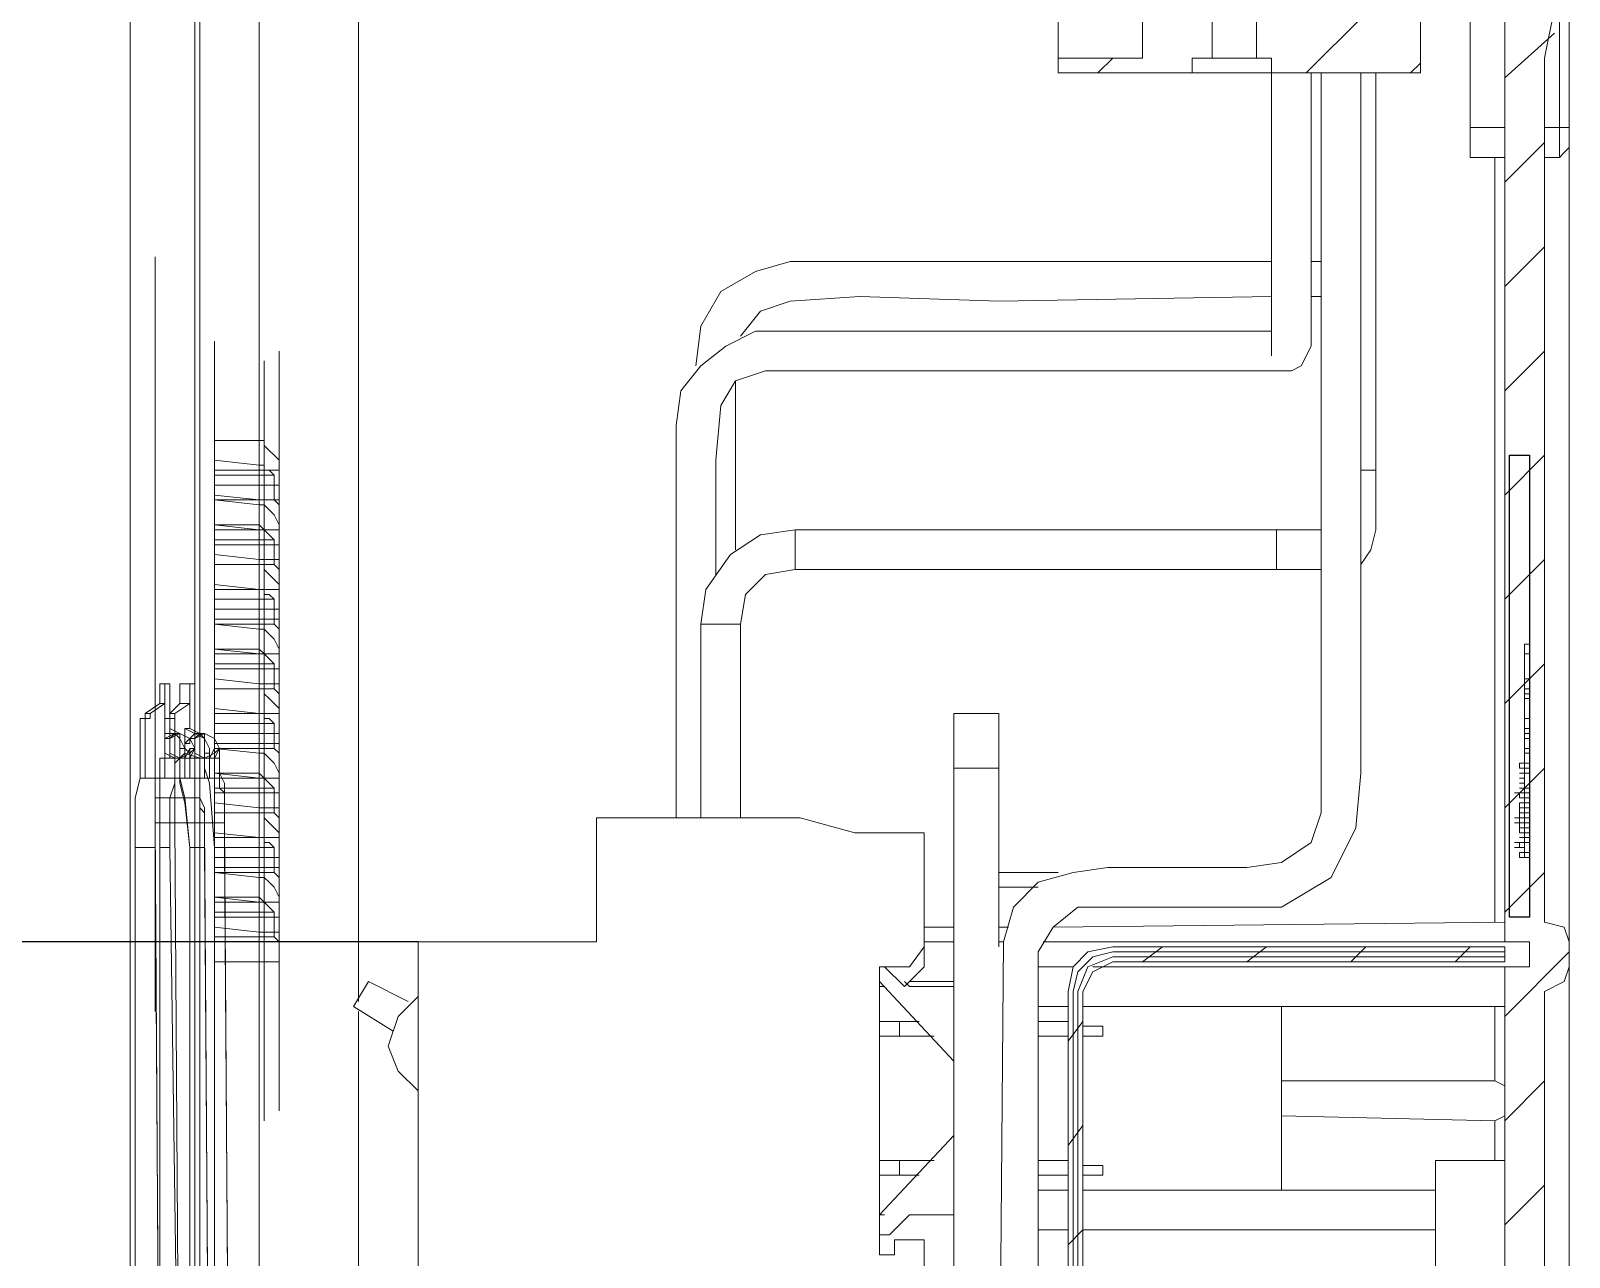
# Model space of a CAD drawing. Header units: millimetres. Extents: x 2991 to 3503, y 2795 to 2987.
# Drawn here: x 3360.06 to 3365.17, y 2835.6 to 2839.67 of the extents above; entities that cross this region are included whole.
import ezdxf

# ---------------------------------------------------------------- set-up
doc = ezdxf.new("R2010")
doc.units = ezdxf.units.MM
doc.layers.add('PDF_Geometry', color=7, linetype='Continuous')

# ---------------------------------------------------------------- blocks, each defined once
blk = doc.blocks.new('06 Vista Lateral - 3 modulo')
at = {"layer": 'PDF_Geometry', "color": 0, "lineweight": 18}
for points in [[(0.00897, 1.30639), (0.00769, 1.29998), (0.00769, 1.18855), (0.01025, 1.18791), (0.01089, 1.18599), (0.01089, 1.18279), (0.01025, 1.18087), (0.00769, 1.17959), (0.00769, 1.08801)], [(0.00256, 1.08993), (0.00256, 1.18279), (0.00576, 1.18279), (0.00576, 1.18599), (0.00256, 1.18599), (0.00256, 1.49786)], [(-0.15817, 1.55741), (-0.15817, 1.03807), (-0.15817, 1.03743), (-0.15817, 0.51808), (-0.15817, 0.51744), (-0.15881, 0.51744)], [(-0.14023, 1.54076), (-0.14023, 1.51259), (-0.14536, 1.51259), (-0.14536, 1.1783)], [(-0.15817, 1.53628), (-0.15817, 1.08289)], [(-0.17417, 1.52988), (-0.16713, 1.53372), (-0.16777, 1.53244), (-0.16713, 1.53372), (-0.16713, 1.53308), (-0.16649, 1.53052), (-0.16585, 1.52347), (-0.16649, 1.52347), (-0.16585, 1.52347), (-0.16585, 1.05152), (-0.16649, 1.05152)], [(-0.17481, 1.09506), (-0.17481, 1.06944), (-0.17545, 1.06944), (-0.17481, 1.06944), (-0.17481, 1.06561), (-0.17481, 1.06433), (-0.17417, 1.06433), (-0.17417, 1.05472), (-0.17481, 1.05472), (-0.17481, 1.04255), (-0.16777, 1.04255), (-0.16713, 1.04511), (-0.16649, 1.05152), (-0.16649, 1.52347), (-0.16713, 1.52988), (-0.16713, 1.5318), (-0.16777, 1.53244), (-0.16713, 1.5318), (-0.16713, 1.52988), (-0.16649, 1.52347)], [(-0.17481, 1.09762), (-0.17481, 1.5286), (-0.17417, 1.52924)], [(-0.04418, 1.33008), (-0.04418, 1.29998), (-0.05507, 1.29998), (-0.05507, 1.29806), (-0.03778, 1.29806), (-0.03778, 1.29998), (-0.03521, 1.29998), (-0.03521, 1.31343)], [(-0.02945, 1.31343), (-0.02945, 1.29998), (-0.02753, 1.29998), (-0.02753, 1.29806), (-0.00831, 1.29806), (-0.00831, 1.49594)], [(-0.05507, 1.33008), (-0.05507, 1.29998)], [(0.00256, 1.29101), (-0.00191, 1.29101), (-0.00191, 1.3051)], [(-0.02945, 1.29998), (-0.03521, 1.29998)], [(-0.09925, 1.23338), (-0.09925, 1.24811), (-0.09861, 1.25516), (-0.09669, 1.25836), (-0.09285, 1.25964), (-0.02497, 1.25964), (-0.02369, 1.26028), (-0.0224, 1.26284), (-0.0224, 1.29806)], [(-0.02112, 1.29806), (-0.02112, 1.20264), (-0.0224, 1.1988), (-0.02625, 1.19624), (-0.03073, 1.1956), (-0.04867, 1.1956), (-0.05315, 1.19496), (-0.05763, 1.19368), (-0.06082, 1.19047), (-0.0621, 1.18599), (-0.06274, 1.11363), (-0.06274, 1.0957), (-0.06146, 1.09442), (-0.06082, 1.09378), (-0.05635, 1.09378)], [(-0.05763, 1.09634), (-0.05763, 1.18471), (-0.05571, 1.18791), (-0.05251, 1.19047), (-0.02625, 1.19047), (-0.01984, 1.19432), (-0.01664, 1.20072), (-0.016, 1.20776), (-0.016, 1.29806)], [(-0.03778, 1.29806), (-0.02753, 1.29806), (-0.02753, 1.26156)], [(-0.016, 1.23466), (-0.01472, 1.23658), (-0.01408, 1.23915), (-0.01408, 1.29806)], [(-0.00191, 1.29101), (-0.00191, 1.28718), (0.00256, 1.28718)], [(0.01089, 1.29101), (0.01089, 1.28846), (0.01025, 1.28782), (0.00961, 1.28718), (0.00769, 1.28718)], [(0.00961, 1.28718), (0.00961, 1.29101), (0.00769, 1.29101)], [(0.00128, 1.18855), (0.00128, 1.28718)], [(0.01089, 1.28846), (0.01089, 1.18599)], [(-0.02753, 1.27373), (-0.08965, 1.27373), (-0.09413, 1.27245), (-0.09861, 1.26988), (-0.10117, 1.2654), (-0.10181, 1.26028)], [(-0.02112, 1.27373), (-0.0224, 1.27373)], [(-0.09605, 1.26413), (-0.09349, 1.26733), (-0.08965, 1.26861), (-0.08068, 1.26924), (-0.06274, 1.26861), (-0.02753, 1.26924)], [(-0.0224, 1.26924), (-0.02112, 1.26924)], [(-0.02753, 1.26477), (-0.09413, 1.26477), (-0.09797, 1.26284), (-0.10117, 1.26028), (-0.10374, 1.25708), (-0.10438, 1.2526), (-0.10438, 1.202)], [(-0.09669, 1.23658), (-0.09669, 1.25836)], [(-0.016, 1.24683), (-0.01408, 1.24683)], [(-0.16393, 1.24299), (-0.15817, 1.24299), (-0.16393, 1.24363), (-0.16393, 1.23979), (-0.15817, 1.23915)], [(-0.02112, 1.23915), (-0.02689, 1.23915), (-0.089, 1.23915), (-0.09349, 1.23851), (-0.09733, 1.23594), (-0.10053, 1.23146), (-0.10117, 1.22698), (-0.10117, 1.202)], [(-0.089, 1.23915), (-0.089, 1.23402)], [(-0.02689, 1.23915), (-0.02689, 1.23402)], [(-0.15817, 1.2353), (-0.16393, 1.23594), (-0.16393, 1.23146), (-0.15817, 1.23146)], [(-0.16393, 1.23466), (-0.15817, 1.23466)], [(-0.09605, 1.202), (-0.09605, 1.22698), (-0.09541, 1.23082), (-0.09285, 1.23338), (-0.089, 1.23402), (-0.02689, 1.23402), (-0.02112, 1.23402)], [(-0.15817, 1.22762), (-0.16393, 1.22762), (-0.16393, 1.22377), (-0.15817, 1.22313)], [(-0.16393, 1.22698), (-0.15817, 1.22698)], [(-0.10117, 1.22698), (-0.09605, 1.22698)], [(-0.15817, 1.21929), (-0.16393, 1.21993), (-0.16393, 1.21545), (-0.15817, 1.21545)], [(-0.16393, 1.21865), (-0.15817, 1.21865)], [(-0.06851, 1.2084), (-0.06851, 1.21545), (-0.06274, 1.21545), (-0.06274, 1.2084)], [(-0.17353, 1.21481), (-0.17353, 1.20712), (-0.17417, 1.20456), (-0.17417, 1.10082), (-0.17353, 1.09826), (-0.16841, 1.09826), (-0.16777, 1.10082), (-0.16713, 1.10723), (-0.16713, 1.19816), (-0.16777, 1.20456), (-0.16841, 1.20712), (-0.16905, 1.20712), (-0.16905, 1.21481), (-0.17034, 1.21481), (-0.17034, 1.20712), (-0.17034, 1.21481), (-0.1697, 1.21481), (-0.16905, 1.21481)], [(-0.15817, 1.2116), (-0.16393, 1.2116), (-0.16393, 1.20776), (-0.15817, 1.20712)], [(-0.16393, 1.21096), (-0.15817, 1.21096)], [(-0.17353, 1.09826), (-0.17417, 1.10082), (-0.17417, 1.10723), (-0.17098, 1.10723), (-0.17098, 1.10082), (-0.17034, 1.09954), (-0.17034, 1.09826), (-0.17034, 1.09954), (-0.17098, 1.10082), (-0.17098, 1.10723), (-0.17161, 1.19816), (-0.17161, 1.20712), (-0.17098, 1.20712), (-0.17161, 1.20712), (-0.17161, 1.19816), (-0.17417, 1.19816), (-0.17417, 1.10723)], [(-0.17353, 1.20712), (-0.17417, 1.20456), (-0.17417, 1.19816)], [(-0.17289, 1.20712), (-0.16905, 1.20712)], [(-0.06274, 1.12259), (-0.06851, 1.12259), (-0.06851, 1.2084), (-0.06274, 1.2084), (-0.06274, 1.18535)], [(-0.16841, 1.20648), (-0.16777, 1.20392), (-0.16713, 1.19816), (-0.16713, 1.10723), (-0.16777, 1.10018), (-0.17034, 1.10018), (-0.17034, 1.10082), (-0.17098, 1.10082), (-0.17098, 1.10338), (-0.17161, 1.20136), (-0.17161, 1.20456), (-0.16777, 1.20456)], [(-0.15817, 1.20328), (-0.16393, 1.20392), (-0.16393, 1.19944), (-0.15817, 1.19944)], [(-0.16393, 1.20264), (-0.15817, 1.20264)], [(-0.15817, 1.1956), (-0.16393, 1.1956), (-0.16393, 1.19175), (-0.15817, 1.19111)], [(-0.16393, 1.19496), (-0.15817, 1.19496)], [(-0.06274, 1.19496), (-0.05507, 1.19496), (-0.05571, 1.19496)], [(-0.05763, 1.19304), (-0.06274, 1.19304)], [(-0.15817, 1.18727), (-0.16393, 1.18791), (-0.16393, 1.18343), (-0.15817, 1.18343)], [(-0.07235, 1.18791), (-0.06851, 1.18791)], [(-0.06274, 1.18791), (-0.06146, 1.18791)], [(-0.05571, 1.18791), (0.00256, 1.18855)], [(-0.16393, 1.18663), (-0.15817, 1.18663)], [(-0.07235, 1.18535), (-0.07235, 1.18279), (-0.07491, 1.18023), (-0.07748, 1.18279)], [(-0.07235, 1.18599), (-0.06851, 1.18599)], [(-0.06274, 1.18599), (-0.0621, 1.18599)], [(-0.05699, 1.18599), (0.00256, 1.18599)], [(0.00256, 1.18471), (-0.04803, 1.18471), (-0.05059, 1.18407), (-0.05251, 1.18215), (-0.05315, 1.17959), (-0.05315, 1.08993)], [(-0.05251, 1.08993), (-0.05251, 1.17959), (-0.05123, 1.18279), (-0.04803, 1.18407), (0.00256, 1.18407)], [(-0.05763, 1.18279), (-0.05315, 1.18279)], [(-0.05059, 1.18279), (0.00256, 1.18279)], [(0.01089, 1.18279), (0.01089, 1.04127)], [(-0.13895, 1.1783), (-0.14408, 1.18087), (-0.146, 1.17766), (-0.14087, 1.17447)], [(-0.07812, 1.18087), (-0.06851, 1.17062)], [(-0.07748, 1.18023), (-0.07812, 1.18023)], [(-0.06851, 1.18023), (-0.07427, 1.18023), (-0.07491, 1.18087)], [(-0.06851, 1.18087), (-0.07427, 1.18087)], [(-0.13767, 1.16678), (-0.14023, 1.16934), (-0.14151, 1.17255), (-0.14023, 1.17639), (-0.13767, 1.17894)], [(-0.05763, 1.17766), (-0.05378, 1.17766)], [(-0.05187, 1.17766), (0.00256, 1.17766)], [(-0.02625, 1.17766), (-0.02625, 1.15398)], [(0.00128, 1.16806), (0.00128, 1.17766)], [(-0.14536, 1.08289), (-0.14536, 1.08353), (-0.14536, 1.17703)], [(-0.07299, 1.17575), (-0.07812, 1.17575), (-0.07299, 1.17575)], [(-0.07555, 1.17575), (-0.07555, 1.17383)], [(-0.05763, 1.17575), (-0.05378, 1.17575)], [(-0.07107, 1.17383), (-0.07812, 1.17383), (-0.07555, 1.17383), (-0.07171, 1.17383)], [(-0.05378, 1.17383), (-0.05763, 1.17383)], [(-0.05187, 1.17511), (-0.04931, 1.17511), (-0.04931, 1.17383), (-0.05187, 1.17383)], [(0.00256, 1.16358), (0.00128, 1.16294), (-0.02625, 1.16358), (-0.02625, 1.16806), (0.00128, 1.16806), (0.00256, 1.16742)], [(0.00128, 1.15781), (0.00128, 1.16294)], [(-0.06851, 1.16102), (-0.07812, 1.15078), (-0.07748, 1.15078)], [(-0.07171, 1.15781), (-0.07812, 1.15781), (-0.07107, 1.15781)], [(-0.07555, 1.15781), (-0.07555, 1.1559)], [(-0.05763, 1.15781), (-0.05378, 1.15781)], [(0.00256, 1.15781), (-0.00639, 1.15781), (-0.00639, 1.14373), (0.00256, 1.14373)], [(-0.05378, 1.1559), (-0.05763, 1.1559)], [(-0.05187, 1.15717), (-0.04931, 1.15717), (-0.04931, 1.1559), (-0.05187, 1.1559)], [(-0.05763, 1.15398), (-0.05378, 1.15398)], [(-0.05187, 1.15398), (-0.00639, 1.15398)], [(-0.07427, 1.15078), (-0.06851, 1.15078), (-0.07427, 1.15078), (-0.07683, 1.14821), (-0.07812, 1.14821)], [(-0.05763, 1.14885), (-0.05378, 1.14885)], [(-0.05187, 1.14885), (-0.00639, 1.14885)]]:
    blk.add_lwpolyline(points, dxfattribs=at)
for points in [[(0.01089, 1.29101), (0.00961, 1.29101), (0.00961, 1.45816), (0.01089, 1.45816)], [(-0.17289, 1.21481), (-0.17289, 1.20712), (-0.17353, 1.20712), (-0.17353, 1.21481), (-0.17289, 1.21481), (-0.17353, 1.21481)], [(-0.17161, 1.20136), (-0.16777, 1.20136)], [(-0.07812, 1.18279), (-0.07812, 1.14565), (-0.07619, 1.14565), (-0.07619, 1.14757), (-0.07235, 1.14757), (-0.07235, 1.12708), (-0.08132, 1.12708), (-0.08836, 1.12516), (-0.11462, 1.12516), (-0.11462, 1.14117), (-0.13767, 1.14117), (-0.13767, 1.18599), (-0.11462, 1.18599), (-0.11462, 1.202), (-0.08836, 1.202), (-0.08132, 1.20008), (-0.07235, 1.20008), (-0.07235, 1.18535), (-0.07427, 1.18279)], [(-0.04803, 1.18343), (0.00256, 1.18343), (0.00256, 1.18535), (-0.04803, 1.18535), (-0.05123, 1.18471), (-0.05315, 1.18279), (-0.05378, 1.17959), (-0.05378, 1.08993), (-0.05187, 1.08993), (-0.05187, 1.17959), (-0.05059, 1.18215)], [(-0.07555, 1.1559), (-0.07299, 1.1559), (-0.07812, 1.1559)]]:
    blk.add_lwpolyline(points, close=True, dxfattribs=at)
at = {"layer": 'PDF_Geometry', "color": 0, "lineweight": 5}
for points in [[(-0.16393, 1.24363), (-0.16393, 1.25067), (-0.15817, 1.25067), (-0.15817, 1.32176), (-0.16393, 1.32176), (-0.16393, 1.32112), (-0.1556, 1.32112), (-0.1556, 1.32176), (-0.15624, 1.32304), (-0.15689, 1.32368), (-0.15753, 1.32432), (-0.15817, 1.32432), (-0.15817, 1.32944), (-0.15753, 1.32944), (-0.15753, 1.3288), (-0.15689, 1.3288), (-0.15624, 1.32816), (-0.15624, 1.32496), (-0.1556, 1.32432), (-0.1556, 1.32112), (-0.1556, 1.3192), (-0.16393, 1.3192), (-0.16393, 1.32112)], [(-0.02305, 1.29806), (-0.00831, 1.31279), (-0.00703, 1.31407)], [(0.00256, 1.29742), (0.00897, 1.30318)], [(-0.04994, 1.29806), (-0.04803, 1.29998)], [(-0.00959, 1.29806), (-0.00831, 1.29934)], [(0.00256, 1.28398), (0.00769, 1.2891)], [(0.00256, 1.27052), (0.00769, 1.27565)], [(-0.17161, 1.17703), (-0.17161, 1.27437)], [(-0.16393, 1.1655), (-0.16393, 1.26348)], [(-0.15753, 1.26092), (-0.15753, 1.16294)], [(-0.1556, 1.2622), (-0.1556, 1.16422)], [(0.00256, 1.25708), (0.00769, 1.2622)], [(-0.16393, 1.24683), (-0.1556, 1.24683), (-0.1556, 1.24811), (-0.15624, 1.24875), (-0.15689, 1.24939), (-0.15753, 1.25003), (-0.15753, 1.25067), (-0.15817, 1.25067)], [(-0.15817, 1.24747), (-0.16393, 1.24811)], [(-0.15624, 1.24299), (-0.15624, 1.24619), (-0.15689, 1.24683), (-0.15753, 1.24683), (-0.15753, 1.24747), (-0.15817, 1.24747), (-0.15817, 1.24235)], [(-0.1556, 1.24683), (-0.1556, 1.24491)], [(0.00256, 1.24363), (0.00769, 1.24875)], [(-0.16393, 1.24619), (-0.15624, 1.24619)], [(-0.15817, 1.23915), (-0.1556, 1.23915), (-0.1556, 1.24235), (-0.15624, 1.24299), (-0.15817, 1.24299), (-0.1556, 1.24299), (-0.1556, 1.24491), (-0.16393, 1.24491)], [(-0.16393, 1.24299), (-0.15817, 1.24235), (-0.15753, 1.24235), (-0.15689, 1.24171), (-0.15624, 1.24107), (-0.1556, 1.23979), (-0.1556, 1.23915), (-0.16393, 1.23915), (-0.16393, 1.23979), (-0.15817, 1.23979), (-0.15753, 1.23915), (-0.15689, 1.23851), (-0.15624, 1.23786), (-0.16393, 1.23786)], [(-0.15817, 1.23979), (-0.15817, 1.23466), (-0.15624, 1.23466), (-0.1556, 1.23402), (-0.1556, 1.23146), (-0.15817, 1.23146), (-0.16393, 1.2321)], [(-0.1556, 1.23915), (-0.1556, 1.23722), (-0.16393, 1.23722), (-0.16393, 1.23915)], [(-0.16393, 1.23722), (-0.16393, 1.23594)], [(-0.1556, 1.23722), (-0.1556, 1.2353), (-0.15817, 1.2353)], [(-0.15624, 1.23466), (-0.15624, 1.23786)], [(0.00256, 1.23018), (0.00769, 1.2353)], [(-0.16393, 1.23466), (-0.15753, 1.23466), (-0.15753, 1.23402), (-0.15689, 1.23338), (-0.15624, 1.23274), (-0.1556, 1.2321), (-0.1556, 1.23146), (-0.16393, 1.23146), (-0.16393, 1.22762)], [(-0.15817, 1.22634), (-0.15817, 1.23146), (-0.15753, 1.23146), (-0.15753, 1.23082), (-0.15689, 1.23082), (-0.15624, 1.23018), (-0.15624, 1.22698), (-0.1556, 1.22634), (-0.1556, 1.22313), (-0.1556, 1.22121), (-0.16393, 1.22121)], [(-0.1556, 1.23146), (-0.1556, 1.2289)], [(-0.16393, 1.23018), (-0.15624, 1.23018)], [(-0.15817, 1.22762), (-0.1556, 1.22762), (-0.1556, 1.2289), (-0.16393, 1.2289)], [(-0.16393, 1.22698), (-0.15817, 1.22634), (-0.15753, 1.22634), (-0.15689, 1.2257), (-0.15624, 1.22505), (-0.1556, 1.22377), (-0.1556, 1.22313), (-0.16393, 1.22313), (-0.16393, 1.22377), (-0.15817, 1.22377), (-0.15753, 1.22313), (-0.15689, 1.22249), (-0.15624, 1.22185)], [(-0.15817, 1.22698), (-0.15624, 1.22698)], [(-0.16393, 1.21865), (-0.15817, 1.21865), (-0.15817, 1.22377)], [(-0.16393, 1.21993), (-0.16393, 1.22313)], [(-0.15817, 1.22313), (-0.1556, 1.22313)], [(0.00576, 1.22441), (0.00512, 1.22441), (0.00512, 1.22185), (0.00512, 1.19944), (0.00512, 1.19688), (0.00576, 1.19688), (0.00512, 1.19688), (0.00448, 1.19688)], [(0.00512, 1.22313), (0.00576, 1.22313), (0.00512, 1.22313)], [(-0.16393, 1.22185), (-0.15624, 1.22185), (-0.15624, 1.21865), (-0.15817, 1.21865), (-0.15753, 1.21865), (-0.15753, 1.21801), (-0.15689, 1.21737), (-0.15624, 1.21673), (-0.1556, 1.21609), (-0.1556, 1.21545), (-0.16393, 1.21545), (-0.16393, 1.2116)], [(-0.1556, 1.22121), (-0.1556, 1.21929), (-0.15817, 1.21929)], [(0.00256, 1.21673), (0.00769, 1.22185)], [(-0.17098, 1.21929), (-0.17034, 1.21929), (-0.17034, 1.21288), (-0.16905, 1.21288), (-0.16905, 1.20968), (-0.17034, 1.21032), (-0.17034, 1.21224), (-0.17034, 1.21929)], [(-0.17098, 1.21673), (-0.17098, 1.21929), (-0.17034, 1.21929), (-0.17034, 1.21673)], [(-0.16777, 1.21353), (-0.16649, 1.21288), (-0.16585, 1.21288), (-0.16713, 1.21353), (-0.16713, 1.21929), (-0.16841, 1.21929), (-0.16841, 1.21673), (-0.1697, 1.21545), (-0.1697, 1.21481), (-0.16905, 1.21481), (-0.16905, 1.21545), (-0.16713, 1.21673), (-0.16713, 1.21929), (-0.16649, 1.21929), (-0.16649, 1.21288), (-0.16585, 1.21288), (-0.16585, 1.20968), (-0.16521, 1.20968), (-0.16521, 1.2084), (-0.16457, 1.20648), (-0.16393, 1.19816), (-0.16393, 1.10723)], [(-0.17098, 1.0957), (-0.17098, 1.20968)], [(-0.17034, 1.21224), (-0.16905, 1.21288), (-0.16841, 1.21288), (-0.16713, 1.21224), (-0.16649, 1.21096), (-0.16713, 1.21032), (-0.16841, 1.20968), (-0.16713, 1.20968), (-0.16649, 1.21096), (-0.16713, 1.21096), (-0.16713, 1.20712), (-0.1697, 1.20712), (-0.17034, 1.20712), (-0.16777, 1.20712), (-0.16777, 1.21096), (-0.16841, 1.21224), (-0.16905, 1.21288), (-0.16841, 1.21224), (-0.16777, 1.21096), (-0.16777, 1.20712), (-0.16841, 1.20712), (-0.16841, 1.20968), (-0.16905, 1.20904), (-0.16905, 1.20648), (-0.1697, 1.20456), (-0.1697, 1.19816), (-0.17098, 1.19816), (-0.17098, 1.10723)], [(-0.16841, 1.10723), (-0.1697, 1.19816), (-0.1697, 1.20456), (-0.16905, 1.20648), (-0.16905, 1.20904), (-0.16841, 1.20968), (-0.16841, 1.21288), (-0.1697, 1.21353), (-0.1697, 1.20968), (-0.16777, 1.20968), (-0.16777, 1.21353), (-0.16713, 1.21353), (-0.16713, 1.21929), (-0.16841, 1.21929)], [(-0.1697, 1.21929), (-0.17034, 1.21929), (-0.1697, 1.21929)], [(-0.16713, 1.21096), (-0.16777, 1.20968), (-0.16841, 1.20968), (-0.1697, 1.21032), (-0.1697, 1.21224), (-0.16841, 1.21288), (-0.1697, 1.21353), (-0.1697, 1.21929)], [(-0.16649, 1.21929), (-0.16713, 1.21929)], [(0.00576, 1.21993), (0.00512, 1.21993)], [(-0.16393, 1.21609), (-0.15817, 1.21545), (-0.1556, 1.21545), (-0.1556, 1.21801), (-0.15624, 1.21865)], [(0.00512, 1.21801), (0.00576, 1.21801)], [(0.00512, 1.21737), (0.00576, 1.21737)], [(-0.17289, 1.21545), (-0.17098, 1.21673), (-0.17034, 1.21673), (-0.17225, 1.21545)], [(-0.16905, 1.21545), (-0.1697, 1.21545)], [(-0.16713, 1.21673), (-0.16841, 1.21673)], [(-0.15817, 1.20328), (-0.1556, 1.20328), (-0.1556, 1.2052), (-0.1556, 1.20712), (-0.1556, 1.21032), (-0.15624, 1.21096), (-0.15624, 1.21417), (-0.15689, 1.21481), (-0.15753, 1.21481), (-0.15753, 1.21545), (-0.15817, 1.21545), (-0.15817, 1.21032)], [(-0.1556, 1.21545), (-0.1556, 1.21288)], [(-0.17289, 1.21481), (-0.17225, 1.21481)], [(-0.16393, 1.21417), (-0.15624, 1.21417)], [(0.00512, 1.21481), (0.00576, 1.21481)], [(0.00512, 1.21353), (0.00576, 1.21353)], [(-0.17034, 1.2116), (-0.17034, 1.21224), (-0.1697, 1.21224), (-0.16905, 1.21288), (-0.17034, 1.21288)], [(-0.16457, 1.21096), (-0.16521, 1.21224), (-0.16585, 1.21288), (-0.16585, 1.20968), (-0.16777, 1.20968)], [(-0.16777, 1.2116), (-0.16649, 1.21288)], [(-0.16585, 1.21288), (-0.16521, 1.21288), (-0.16649, 1.21224), (-0.16649, 1.21032), (-0.16521, 1.20968), (-0.16457, 1.20968), (-0.16393, 1.21096), (-0.16329, 1.21096), (-0.16393, 1.20968), (-0.16521, 1.20968), (-0.16521, 1.20712), (-0.16713, 1.20712), (-0.16713, 1.20968)], [(-0.15817, 1.2116), (-0.1556, 1.2116), (-0.1556, 1.21288), (-0.16393, 1.21288)], [(0.00512, 1.21288), (0.00576, 1.21288)], [(0.00576, 1.21224), (0.00512, 1.21224)], [(-0.17098, 1.19816), (-0.17098, 1.20968), (-0.17034, 1.20968)], [(-0.1697, 1.20968), (-0.17034, 1.20968), (-0.17034, 1.21032), (-0.17034, 1.20968), (-0.16841, 1.20968), (-0.16777, 1.21032), (-0.16777, 1.21096), (-0.16841, 1.21096)], [(-0.16393, 1.20968), (-0.16393, 1.20712), (-0.16329, 1.20712), (-0.16329, 1.20584), (-0.16265, 1.2052), (-0.16265, 1.20136), (-0.16905, 1.20136), (-0.16905, 1.20712), (-0.16841, 1.20712), (-0.16905, 1.20712), (-0.16841, 1.20712), (-0.16841, 1.20648)], [(-0.16841, 1.20968), (-0.16905, 1.20968)], [(-0.16649, 1.21096), (-0.16649, 1.20712), (-0.16777, 1.20712), (-0.16713, 1.20712), (-0.16777, 1.20712), (-0.16713, 1.20712), (-0.16777, 1.20712), (-0.16521, 1.20712), (-0.16585, 1.20712), (-0.16521, 1.20712), (-0.16585, 1.20712), (-0.16585, 1.20456), (-0.16521, 1.20328), (-0.16521, 1.19816), (-0.16457, 1.10723), (-0.16457, 1.0989), (-0.16521, 1.09826)], [(-0.16393, 1.10595), (-0.16393, 1.10723), (-0.16393, 1.19816), (-0.16265, 1.19816), (-0.16265, 1.20648), (-0.16329, 1.20776), (-0.16329, 1.20968), (-0.16521, 1.20968), (-0.16585, 1.20968), (-0.16777, 1.21032)], [(-0.16649, 1.20712), (-0.16393, 1.20712), (-0.16393, 1.21096), (-0.15817, 1.21032), (-0.15753, 1.21032), (-0.15689, 1.20968), (-0.15624, 1.20904), (-0.1556, 1.20776), (-0.1556, 1.20712)], [(-0.16329, 1.20968), (-0.16329, 1.20776), (-0.16265, 1.20648), (-0.16265, 1.19816), (-0.16201, 1.10723), (-0.16201, 1.09698), (-0.16265, 1.09634), (-0.16265, 1.0957), (-0.16521, 1.0957), (-0.16521, 1.09698), (-0.16457, 1.0989), (-0.16393, 1.10723), (-0.16201, 1.10723), (-0.16201, 1.09698), (-0.16265, 1.09634), (-0.16265, 1.0957)], [(-0.16521, 1.20968), (-0.16521, 1.2084), (-0.16457, 1.20648), (-0.16393, 1.19816), (-0.15624, 1.19816)], [(-0.16457, 1.20712), (-0.16457, 1.21096), (-0.16457, 1.20712)], [(-0.16329, 1.20712), (-0.16329, 1.21096)], [(-0.15817, 1.21096), (-0.15624, 1.21096)], [(0.00512, 1.21096), (0.00576, 1.21096)], [(-0.16841, 1.20712), (-0.16585, 1.20712), (-0.16585, 1.20456), (-0.16521, 1.20328), (-0.16521, 1.19816), (-0.16713, 1.19816)], [(-0.1556, 1.2052), (-0.16393, 1.2052), (-0.16393, 1.20712), (-0.16457, 1.20712), (-0.16393, 1.20712), (-0.16521, 1.20712), (-0.16393, 1.20712)], [(-0.15817, 1.20776), (-0.16393, 1.20776), (-0.16393, 1.20712), (-0.1556, 1.20712), (-0.15817, 1.20712)], [(0.00256, 1.20328), (0.00769, 1.2084)], [(0.00448, 1.20904), (0.00512, 1.20904), (0.00448, 1.20904), (0.00448, 1.2084), (0.00512, 1.2084), (0.00448, 1.2084), (0.00512, 1.2084), (0.00448, 1.2084)], [(0.00448, 1.2084), (0.00512, 1.2084), (0.00448, 1.2084)], [(0.00448, 1.20776), (0.00512, 1.20776), (0.00448, 1.20776), (0.00512, 1.20776), (0.00576, 1.20776), (0.00512, 1.20776)], [(0.00448, 1.20712), (0.00512, 1.20712), (0.00448, 1.20712)], [(0.00448, 1.20712), (0.00512, 1.20712), (0.00448, 1.20712)], [(0.00448, 1.20712), (0.00512, 1.20712)], [(0.00512, 1.20904), (0.00576, 1.20904)], [(0.00512, 1.20648), (0.00512, 1.20712)], [(-0.16393, 1.20584), (-0.15624, 1.20584)], [(-0.16393, 1.2052), (-0.16393, 1.20392)], [(0.00384, 1.2052), (0.00448, 1.2052), (0.00512, 1.2052), (0.00448, 1.2052), (0.00512, 1.2052), (0.00448, 1.2052), (0.00576, 1.2052), (0.00448, 1.2052), (0.00448, 1.20456), (0.00512, 1.20456), (0.00576, 1.20456), (0.00448, 1.20456), (0.00512, 1.20456), (0.00448, 1.20456), (0.00512, 1.20456), (0.00448, 1.20456), (0.00512, 1.20456)], [(0.00448, 1.20648), (0.00512, 1.20648)], [(0.00448, 1.20648), (0.00512, 1.20648)], [(0.00448, 1.20648), (0.00512, 1.20648)], [(0.00512, 1.20648), (0.00448, 1.20648), (0.00512, 1.20648)], [(0.00448, 1.20584), (0.00512, 1.20584), (0.00448, 1.20584)], [(0.00448, 1.20584), (0.00512, 1.20584), (0.00448, 1.20584)], [(0.00448, 1.2052), (0.00512, 1.2052), (0.00448, 1.2052)], [(0.00448, 1.2052), (0.00512, 1.2052)], [(0.00512, 1.20584), (0.00576, 1.20584), (0.00512, 1.20584)], [(0.00512, 1.2052), (0.00512, 1.20584)], [(0.00512, 1.20584), (0.00576, 1.20584)], [(0.00512, 1.20584), (0.00576, 1.20584)], [(0.00512, 1.2052), (0.00576, 1.2052)], [(-0.16777, 1.20456), (-0.16585, 1.20456), (-0.16585, 1.20328), (-0.16521, 1.20264), (-0.16521, 1.20136), (-0.16457, 1.10338), (-0.16457, 1.10018), (-0.16777, 1.10018), (-0.16841, 1.09826), (-0.16521, 1.09826), (-0.16457, 1.0989), (-0.16457, 1.10723), (-0.16713, 1.10723)], [(0.00512, 1.20456), (0.00448, 1.20456), (0.00512, 1.20456)], [(0.00576, 1.20392), (0.00448, 1.20392), (0.00448, 1.20264), (0.00576, 1.20264), (0.00512, 1.20264), (0.00448, 1.20264), (0.00512, 1.20264), (0.00448, 1.20264), (0.00448, 1.202), (0.00512, 1.202), (0.00576, 1.202)], [(0.00448, 1.20392), (0.00512, 1.20392), (0.00512, 1.19944), (0.00576, 1.19944)], [(0.00576, 1.20392), (0.00448, 1.20392), (0.00576, 1.20392)], [(0.00512, 1.20328), (0.00448, 1.20328), (0.00512, 1.20328), (0.00448, 1.20328), (0.00512, 1.20328), (0.00576, 1.20328)], [(0.00512, 1.20392), (0.00576, 1.20392), (0.00512, 1.20392)], [(0.00512, 1.20392), (0.00576, 1.20392), (0.00512, 1.20392)], [(0.00512, 1.20328), (0.00576, 1.20328), (0.00512, 1.20328)], [(0.00512, 1.20328), (0.00576, 1.20328), (0.00512, 1.20328)], [(-0.15817, 1.20264), (-0.16393, 1.20264), (-0.15817, 1.20264), (-0.15624, 1.20264)], [(0.00512, 1.202), (0.00576, 1.202), (0.00448, 1.202), (0.00384, 1.202)], [(0.00384, 1.20136), (0.00448, 1.20136), (0.00512, 1.20136), (0.00448, 1.20136)], [(0.00512, 1.20264), (0.00448, 1.20264), (0.00512, 1.20264)], [(0.00448, 1.20072), (0.00512, 1.20072), (0.00448, 1.20072), (0.00512, 1.20072), (0.00448, 1.20072), (0.00448, 1.20136), (0.00448, 1.202)], [(-0.16393, 1.20008), (-0.15817, 1.19944), (-0.1556, 1.19944), (-0.1556, 1.19688), (-0.1556, 1.1956), (-0.15817, 1.1956)], [(-0.15624, 1.19496), (-0.15624, 1.19816), (-0.15689, 1.1988), (-0.15753, 1.1988), (-0.15753, 1.19944), (-0.15817, 1.19944), (-0.15817, 1.19432), (-0.16393, 1.19496), (-0.15817, 1.19432), (-0.15753, 1.19432), (-0.15689, 1.19368), (-0.15624, 1.19304), (-0.1556, 1.19175), (-0.1556, 1.19111), (-0.16393, 1.19111)], [(-0.16393, 1.1956), (-0.16393, 1.19944), (-0.1556, 1.19944)], [(0.00512, 1.20008), (0.00448, 1.20008), (0.00512, 1.20008), (0.00448, 1.20008), (0.00512, 1.20008), (0.00448, 1.20008), (0.00448, 1.20072), (0.00512, 1.20072), (0.00576, 1.20072)], [(0.00448, 1.20072), (0.00512, 1.20072), (0.00448, 1.20072)], [(0.00448, 1.20008), (0.00512, 1.20008), (0.00448, 1.20008)], [(0.00448, 1.20008), (0.00512, 1.20008), (0.00448, 1.20008)], [(0.00512, 1.20008), (0.00448, 1.20008), (0.00512, 1.20008)], [(0.00448, 1.19944), (0.00512, 1.19944)], [(0.00448, 1.19944), (0.00512, 1.19944)], [(0.00448, 1.19944), (0.00512, 1.19944)], [(0.00448, 1.19944), (0.00512, 1.19944)], [(0.00448, 1.19944), (0.00512, 1.19944)], [(0.00448, 1.19944), (0.00512, 1.19944)], [(0.00448, 1.19944), (0.00512, 1.19944)], [(0.00448, 1.19944), (0.00512, 1.19944)], [(0.00448, 1.19944), (0.00512, 1.19944)], [(0.00512, 1.19944), (0.00576, 1.19944), (0.00512, 1.19944)], [(0.00512, 1.1988), (0.00448, 1.1988), (0.00384, 1.1988)], [(0.00512, 1.19816), (0.00448, 1.19816), (0.00384, 1.19816)], [(0.00448, 1.19816), (0.00512, 1.19816), (0.00448, 1.19816), (0.00512, 1.19816), (0.00448, 1.19816), (0.00512, 1.19816), (0.00448, 1.19816), (0.00512, 1.19816), (0.00448, 1.19816), (0.00512, 1.19816), (0.00448, 1.19816), (0.00512, 1.19816), (0.00448, 1.19816), (0.00448, 1.1988), (0.00512, 1.1988), (0.00448, 1.1988), (0.00512, 1.1988), (0.00448, 1.1988), (0.00512, 1.1988), (0.00448, 1.1988), (0.00512, 1.1988), (0.00448, 1.1988)], [(0.00512, 1.1988), (0.00448, 1.1988), (0.00512, 1.1988)], [(0.00448, 1.1988), (0.00512, 1.1988), (0.00448, 1.1988)], [(0.00448, 1.1988), (0.00512, 1.1988), (0.00448, 1.1988)], [(0.00448, 1.1988), (0.00512, 1.1988), (0.00448, 1.1988)], [(0.00512, 1.19688), (0.00448, 1.19688), (0.00512, 1.19688), (0.00448, 1.19688), (0.00448, 1.19752), (0.00512, 1.19752), (0.00448, 1.19752), (0.00512, 1.19752), (0.00576, 1.19752)], [(-0.16393, 1.19688), (-0.1556, 1.19688)], [(-0.15817, 1.19111), (-0.1556, 1.19111), (-0.1556, 1.19432), (-0.15624, 1.19496), (-0.15817, 1.19496)], [(0.00256, 1.18983), (0.00769, 1.19496)], [(-0.16393, 1.18791), (-0.16393, 1.19175), (-0.15817, 1.19175)], [(-0.15624, 1.18663), (-0.15624, 1.18983), (-0.15689, 1.19047), (-0.15753, 1.19111), (-0.15817, 1.19175), (-0.15817, 1.12067), (-0.15753, 1.12067), (-0.15753, 1.12003), (-0.15689, 1.11939), (-0.15624, 1.11875), (-0.1556, 1.11811), (-0.1556, 1.11747)], [(-0.16393, 1.18983), (-0.15624, 1.18983)], [(-0.1556, 1.19111), (-0.1556, 1.18919)], [(-0.15817, 1.18727), (-0.1556, 1.18727), (-0.1556, 1.18919), (-0.16393, 1.18919)], [(-0.15817, 1.18343), (-0.1556, 1.18343), (-0.1556, 1.18599), (-0.15624, 1.18663), (-0.15817, 1.18663)], [(-0.04418, 1.18343), (-0.04162, 1.18535)], [(-0.03073, 1.18343), (-0.02817, 1.18535)], [(-0.01728, 1.18343), (-0.01536, 1.18535)], [(-0.00383, 1.18343), (-0.00191, 1.18535)], [(0.00256, 1.17639), (0.01089, 1.18471)], [(-0.05378, 1.17319), (-0.05187, 1.17575)], [(0.00256, 1.16294), (0.00769, 1.16806)], [(-0.05378, 1.15974), (-0.05187, 1.1623)], [(0.00256, 1.14949), (0.00769, 1.15462)], [(-0.05378, 1.14693), (-0.05187, 1.14885)]]:
    blk.add_lwpolyline(points, dxfattribs=at)
at = {"layer": 'PDF_Geometry', "color": 0, "lineweight": 25}
blk.add_lwpolyline([(0.0032, 1.18919), (0.0032, 1.24875), (0.00576, 1.24875), (0.00576, 1.18919)], close=True, dxfattribs=at)
at = {"layer": 'PDF_Geometry', "color": 0, "lineweight": 5}
for points in [[(0.00512, 1.21865), (0.00576, 1.21865)], [(0.00576, 1.21801), (0.00512, 1.21801)], [(-0.17225, 1.21481), (-0.17289, 1.21481), (-0.17289, 1.21545), (-0.17225, 1.21545)], [(-0.16457, 1.21096), (-0.16521, 1.21224), (-0.16649, 1.21288), (-0.16521, 1.21288), (-0.16585, 1.21288), (-0.16649, 1.21224), (-0.16713, 1.21224), (-0.16713, 1.2116), (-0.16777, 1.2116), (-0.16777, 1.21096), (-0.16713, 1.21032), (-0.16713, 1.20968), (-0.16521, 1.20968), (-0.16521, 1.21032), (-0.16457, 1.21032)], [(-0.16521, 1.20968), (-0.16521, 1.21288), (-0.16393, 1.21224), (-0.16329, 1.21096), (-0.16393, 1.21032)], [(0.00576, 1.21224), (0.00512, 1.21224)], [(0.00576, 1.21224), (0.00512, 1.21224)], [(0.00576, 1.21096), (0.00512, 1.21096)], [(0.00512, 1.21032), (0.00576, 1.21032)], [(-0.1556, 1.19944), (-0.1556, 1.202), (-0.15624, 1.20264), (-0.15624, 1.20584), (-0.15689, 1.20648), (-0.15753, 1.20712), (-0.15817, 1.20776), (-0.15817, 1.20264), (-0.15753, 1.20264), (-0.15753, 1.202), (-0.15689, 1.20136), (-0.15624, 1.20072), (-0.1556, 1.20008)], [(0.00576, 1.2084), (0.00512, 1.2084)], [(0.00512, 1.20648), (0.00448, 1.20648)], [(0.00512, 1.20648), (0.00448, 1.20648), (0.00512, 1.20648), (0.00448, 1.20648)], [(0.00512, 1.20584), (0.00448, 1.20584)], [(0.00512, 1.20584), (0.00448, 1.20584)], [(0.00512, 1.2052), (0.00448, 1.2052)], [(0.00512, 1.20392), (0.00448, 1.20392)], [(0.00576, 1.20456), (0.00512, 1.20456)], [(0.00576, 1.20392), (0.00512, 1.20392)], [(0.00576, 1.20392), (0.00512, 1.20392)], [(-0.16201, 1.09826), (-0.16777, 1.09762), (-0.16777, 1.09826), (-0.16841, 1.09826), (-0.16841, 1.10338), (-0.16905, 1.20136), (-0.16265, 1.20136), (-0.16201, 1.10338)], [(0.00576, 1.20136), (0.00448, 1.20136)], [(0.00576, 1.20136), (0.00512, 1.20136)], [(0.00576, 1.20008), (0.00448, 1.20008)], [(0.00512, 1.19944), (0.00448, 1.19944), (0.00512, 1.19944), (0.00576, 1.19944), (0.00512, 1.19944), (0.00576, 1.19944), (0.00512, 1.19944), (0.00576, 1.19944)], [(0.00512, 1.19944), (0.00448, 1.19944)], [(0.00512, 1.20072), (0.00576, 1.20072), (0.00512, 1.20072), (0.00576, 1.20072)], [(0.00448, 1.19752), (0.00512, 1.19752)], [(0.00576, 1.1988), (0.00512, 1.1988), (0.00576, 1.1988), (0.00512, 1.1988)]]:
    blk.add_lwpolyline(points, close=True, dxfattribs=at)

msp = doc.modelspace()

# ---------------------------------------------------------------- linework, layer by layer
at = {"color": 0}
msp.add_line((3361.3494, 2836.6465), (3358.0467, 2836.647), dxfattribs=at)

# ---------------------------------------------------------------- block references
at = {"xscale": 25.7386740875625, "yscale": 25.7386740875625, "zscale": 25.7386740875625}
msp.add_blockref('06 Vista Lateral - 3 modulo', (3364.8929, 2806.1207), dxfattribs=at)

doc.saveas('drawing.dxf')
